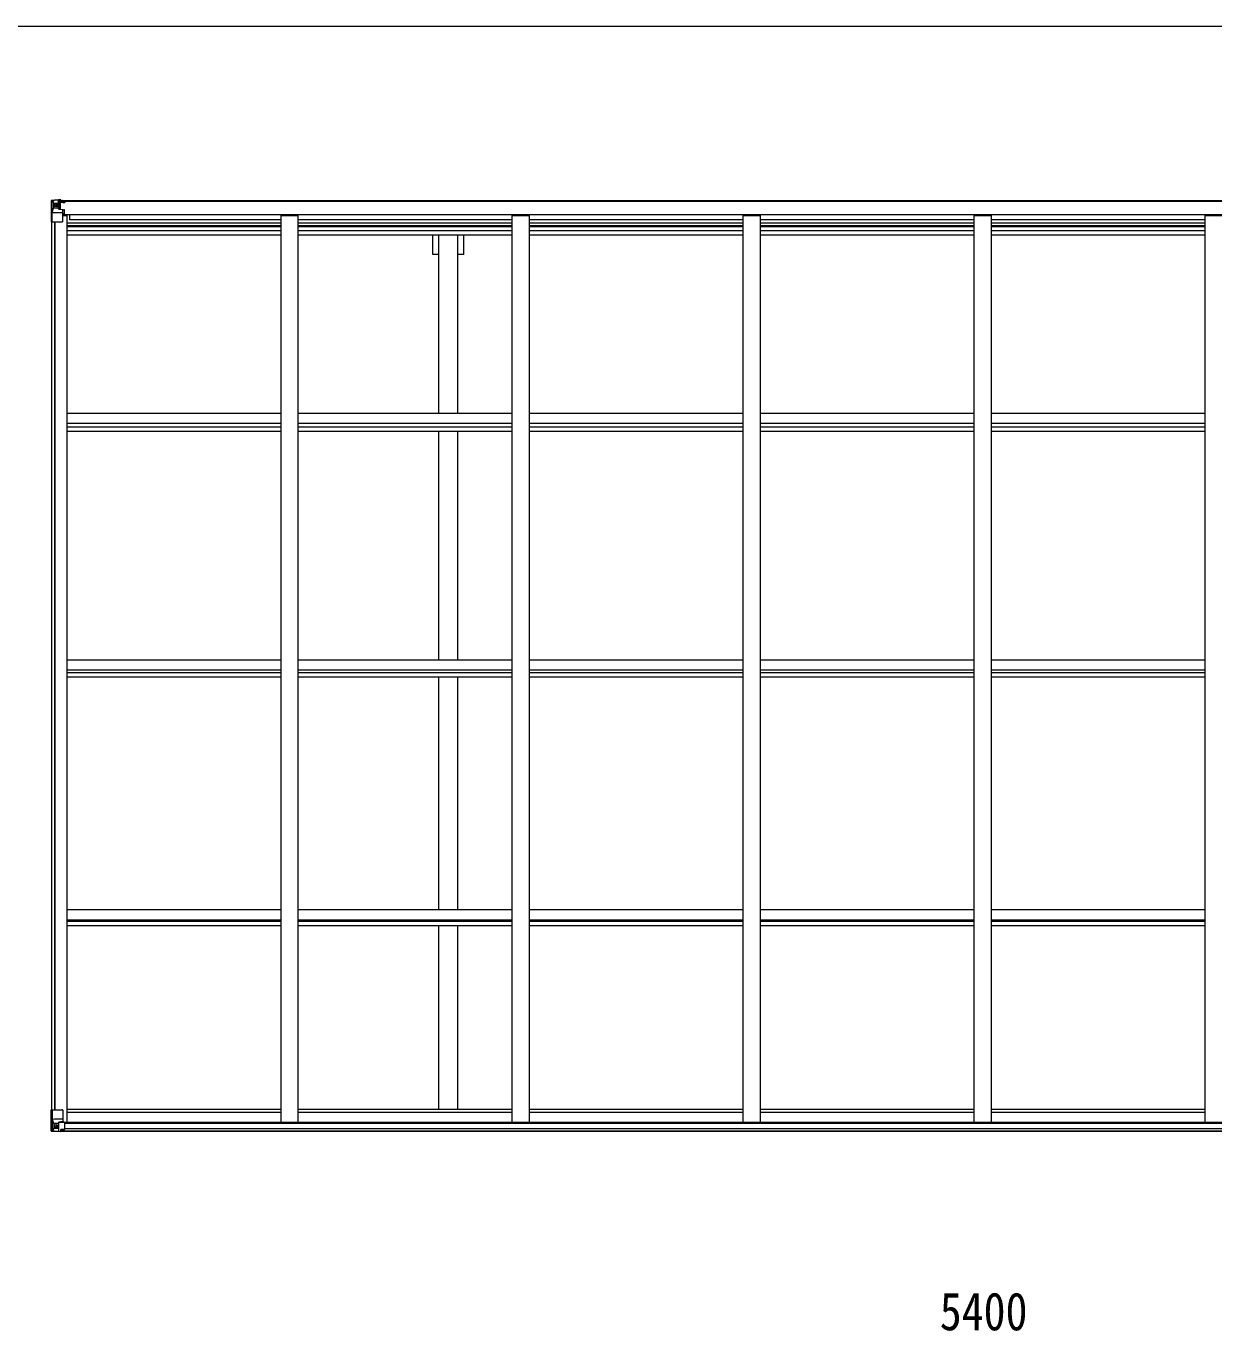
# Model space of a CAD drawing. Units: millimetres at full size, sheet at 1:25; details may follow other scales. Extents: x -6988 to 7066, y -4877 to 4823.
# Drawn here: x -300 to 3144, y 1039 to 4823 of the extents above; entities that cross this region are included whole.
import ezdxf
from ezdxf.enums import TextEntityAlignment as Align

# ---------------------------------------------------------------- set-up
doc = ezdxf.new("R2010")
doc.units = ezdxf.units.MM
doc.header["$LTSCALE"] = 25
for name, color, linetype, lineweight in [('0-1_本体', 4, 'Continuous', 9), ('0-2_部品', 7, 'Continuous', 9), ('0-A_寸法', 6, 'Continuous', 9), ('F-0_240', 7, 'Continuous', 9)]:
    doc.layers.add(name, color=color, linetype=linetype, lineweight=lineweight)
doc.styles.add('ＭＳ ゴシック', font='')
doc.styles.get('ＭＳ ゴシック').set_extended_font_data('MS Gothic')

msp = doc.modelspace()

# ---------------------------------------------------------------- linework, layer by layer
at = {"layer": '0-1_本体'}
for p, q in [((5152.63, 4316.31), (-204.37, 4316.31)), ((5152.64, 4314.25), (-204.37, 4314.25)), ((-173.37, 4260.97), (-173.37, 4276.05)), ((-173.37, 4276.05), (5121.63, 4276.05)), ((-225.87, 1680.45), (-225.87, 4255.54)), ((-216.87, 1680.45), (-216.87, 4255.54)), ((-216.17, 1680.45), (-216.17, 4255.54)), ((-193.87, 4274.02), (-180.87, 4274.02)), ((-180.87, 1644.1), (-180.87, 4274.02)), ((439.13, 4251.61), (-180.87, 4251.61)), ((-180.87, 4244.54), (439.13, 4244.54)), ((439.13, 4240.75), (-180.87, 4240.75)), ((439.13, 4260.97), (-173.37, 4260.97)), ((439.13, 4274.02), (489.13, 4274.02)), ((439.13, 1644.1), (439.13, 4274.02)), ((489.13, 1644.1), (489.13, 4274.02)), ((1109.13, 4260.97), (489.13, 4260.97)), ((1109.13, 4251.61), (489.13, 4251.61)), ((489.13, 4244.54), (1109.13, 4244.54)), ((1109.13, 4240.75), (489.13, 4240.75)), ((1109.13, 4274.02), (1159.13, 4274.02)), ((1109.13, 1644.1), (1109.13, 4274.02)), ((1159.13, 1644.1), (1159.13, 4274.02)), ((1779.13, 4260.97), (1159.13, 4260.97)), ((1779.13, 4251.61), (1159.13, 4251.61)), ((1159.13, 4244.54), (1779.13, 4244.54)), ((1779.13, 4240.75), (1159.13, 4240.75)), ((1779.13, 4274.02), (1829.13, 4274.02)), ((1779.13, 1644.1), (1779.13, 4274.02)), ((1829.13, 1644.1), (1829.13, 4274.02)), ((2449.13, 4260.97), (1829.13, 4260.97)), ((2449.13, 4251.61), (1829.13, 4251.61)), ((1829.13, 4244.54), (2449.13, 4244.54)), ((2449.13, 4240.75), (1829.13, 4240.75)), ((2449.13, 4274.02), (2499.13, 4274.02)), ((2449.13, 1644.1), (2449.13, 4274.02)), ((2499.13, 1644.1), (2499.13, 4274.02)), ((3119.13, 4260.97), (2499.13, 4260.97)), ((3119.13, 4251.61), (2499.13, 4251.61)), ((2499.13, 4244.54), (3119.13, 4244.54)), ((3119.13, 4240.75), (2499.13, 4240.75)), ((3119.13, 4274.02), (3169.13, 4274.02)), ((3119.13, 1644.1), (3119.13, 4274.02)), ((439.13, 4229.41), (-180.87, 4229.41)), ((439.13, 4216.58), (-180.87, 4216.58)), ((1109.13, 4229.41), (489.13, 4229.41)), ((1109.13, 4216.58), (489.13, 4216.58)), ((896.63, 3699.01), (896.63, 4216.58)), ((951.63, 3699.01), (951.63, 4216.58)), ((969.33, 4160.31), (969.33, 4216.58)), ((1779.13, 4229.41), (1159.13, 4229.41)), ((1779.13, 4216.58), (1159.13, 4216.58)), ((2449.13, 4229.41), (1829.13, 4229.41)), ((2449.13, 4216.58), (1829.13, 4216.58)), ((3119.13, 4229.41), (2499.13, 4229.41)), ((3119.13, 4216.58), (2499.13, 4216.58)), ((969.33, 4160.31), (951.63, 4160.31)), ((439.13, 3699.01), (-180.87, 3699.01)), ((1109.13, 3699.01), (489.13, 3699.01)), ((1779.13, 3699.01), (1159.13, 3699.01)), ((2449.13, 3699.01), (1829.13, 3699.01)), ((3119.13, 3699.01), (2499.13, 3699.01)), ((439.13, 3670.05), (-180.87, 3670.05)), ((439.13, 3659.89), (-180.87, 3659.89)), ((439.13, 3647.06), (-180.87, 3647.06)), ((1109.13, 3670.05), (489.13, 3670.05)), ((1109.13, 3659.89), (489.13, 3659.89)), ((1109.13, 3647.06), (489.13, 3647.06)), ((896.63, 2984.23), (896.63, 3647.06)), ((951.63, 2984.23), (951.63, 3647.06)), ((1779.13, 3670.05), (1159.13, 3670.05)), ((1779.13, 3659.89), (1159.13, 3659.89)), ((1779.13, 3647.06), (1159.13, 3647.06)), ((2449.13, 3670.05), (1829.13, 3670.05)), ((2449.13, 3659.89), (1829.13, 3659.89)), ((2449.13, 3647.06), (1829.13, 3647.06)), ((3119.13, 3670.05), (2499.13, 3670.05)), ((3119.13, 3659.89), (2499.13, 3659.89)), ((3119.13, 3647.06), (2499.13, 3647.06)), ((439.13, 2984.23), (-180.87, 2984.23)), ((439.13, 2954.79), (-180.87, 2954.79)), ((1109.13, 2984.23), (489.13, 2984.23)), ((1109.13, 2954.79), (489.13, 2954.79)), ((1779.13, 2984.23), (1159.13, 2984.23)), ((1779.13, 2954.79), (1159.13, 2954.79)), ((2449.13, 2984.23), (1829.13, 2984.23)), ((2449.13, 2954.79), (1829.13, 2954.79)), ((3119.13, 2984.23), (2499.13, 2984.23)), ((3119.13, 2954.79), (2499.13, 2954.79)), ((439.13, 2947.64), (-180.87, 2947.64)), ((439.13, 2934.69), (-180.87, 2934.69)), ((1109.13, 2947.64), (489.13, 2947.64)), ((1109.13, 2934.69), (489.13, 2934.69)), ((896.63, 2260.32), (896.63, 2934.69)), ((951.63, 2260.32), (951.63, 2934.69)), ((1779.13, 2947.64), (1159.13, 2947.64)), ((1779.13, 2934.69), (1159.13, 2934.69)), ((2449.13, 2947.64), (1829.13, 2947.64)), ((2449.13, 2934.69), (1829.13, 2934.69)), ((3119.13, 2947.64), (2499.13, 2947.64)), ((3119.13, 2934.69), (2499.13, 2934.69)), ((439.13, 2260.32), (-180.87, 2260.32)), ((1109.13, 2260.32), (489.13, 2260.32)), ((1779.13, 2260.32), (1159.13, 2260.32)), ((2449.13, 2260.32), (1829.13, 2260.32)), ((3119.13, 2260.32), (2499.13, 2260.32)), ((439.13, 2230.56), (-180.87, 2230.56)), ((439.13, 2226.27), (-180.87, 2226.27)), ((439.13, 2213.25), (-180.87, 2213.25)), ((1109.13, 2230.56), (489.13, 2230.56)), ((1109.13, 2226.27), (489.13, 2226.27)), ((1109.13, 2213.25), (489.13, 2213.25)), ((896.63, 1681.33), (896.63, 2213.25)), ((951.63, 1681.33), (951.63, 2213.25)), ((1779.13, 2230.56), (1159.13, 2230.56)), ((1779.13, 2226.27), (1159.13, 2226.27)), ((1779.13, 2213.25), (1159.13, 2213.25)), ((2449.13, 2230.56), (1829.13, 2230.56)), ((2449.13, 2226.27), (1829.13, 2226.27)), ((2449.13, 2213.25), (1829.13, 2213.25)), ((3119.13, 2230.56), (2499.13, 2230.56)), ((3119.13, 2226.27), (2499.13, 2226.27)), ((3119.13, 2213.25), (2499.13, 2213.25)), ((439.13, 1672.21), (-181.45, 1672.21)), ((439.13, 1681.33), (-181.18, 1681.33)), ((1109.13, 1681.33), (489.13, 1681.33)), ((1109.13, 1672.21), (489.13, 1672.21)), ((1779.13, 1681.33), (1159.13, 1681.33)), ((1779.13, 1672.21), (1159.13, 1672.21)), ((2449.13, 1681.33), (1829.13, 1681.33)), ((2449.13, 1672.21), (1829.13, 1672.21)), ((3119.13, 1681.33), (2499.13, 1681.33)), ((3119.13, 1672.21), (2499.13, 1672.21)), ((-189.91, 1644.1), (5138.17, 1644.1)), ((-189.37, 1641.74), (5137.63, 1641.74)), ((-199.37, 1619.6), (5147.63, 1619.6)), ((-199.37, 1618.65), (5147.63, 1618.65)), ((-189.37, 1626.09), (5137.63, 1626.09))]:
    msp.add_line(p, q, dxfattribs=at)
msp.add_lwpolyline([(896.63, 4160.31), (878.93, 4160.31), (878.93, 4216.58)], dxfattribs=at)
at = {"layer": '0-2_部品'}
for p, q in [((-227.87, 4316.25), (-227.87, 4316.21)), ((-226.93, 4317.25), (-226.93, 4317.25)), ((-226.93, 4317.21), (-226.93, 4317.25)), ((-217.96, 4317.64), (-225.88, 4317.17)), ((-225.02, 4316.2), (-225.03, 4316.13)), ((-225.03, 4255.54), (-225.03, 4316.13)), ((-221.06, 4312.75), (-223.79, 4316.42)), ((-205.87, 4318.43), (-217.87, 4317.65)), ((-199.37, 4318.94), (-205.87, 4318.54)), ((-205.87, 4292.45), (-205.87, 4318.54)), ((-205.87, 4317.66), (-199.37, 4318.06)), ((-199.37, 4317.13), (-204.37, 4317.04)), ((-203.87, 4313.5), (-203.87, 4311.55)), ((-195.87, 4313.5), (-203.87, 4313.5)), ((-195.87, 4313.48), (-203.87, 4313.48)), ((-199.37, 4318.06), (-199.37, 4318.94)), ((-199.37, 4317.54), (-199.37, 4318.06)), ((-199.37, 4317.54), (-199.37, 4317.13)), ((-199.37, 4317.13), (-199.37, 4316.31)), ((-194.37, 4316.74), (-194.37, 4316.31)), ((-194.07, 4316.74), (-194.37, 4316.74)), ((-194.07, 4316.74), (-192.38, 4316.31)), ((-188.87, 4314.25), (-188.87, 4313.24)), ((-187.87, 4313.24), (-187.87, 4314.25)), ((-224.48, 4282.42), (-220.34, 4294.51)), ((-224.48, 4282.42), (-217.87, 4282.21)), ((-220.2, 4309.25), (-217.87, 4309.3)), ((-220.2, 4295.77), (-220.2, 4309.25)), ((-217.87, 4295.74), (-220.2, 4295.77)), ((-217.87, 4309.3), (-205.87, 4309.3)), ((-217.87, 4295.74), (-205.87, 4295.74)), ((-217.87, 4295.74), (-217.87, 4295.74)), ((-217.87, 4282.21), (-193.87, 4282.21)), ((-212.39, 4302.1), (-212.39, 4301.14)), ((-206.87, 4309.3), (-205.87, 4309.3)), ((-204.37, 4312.84), (-205.87, 4312.84)), ((-204.37, 4309.3), (-205.87, 4309.3)), ((-204.37, 4295.74), (-205.87, 4295.74)), ((-205.04, 4292.19), (-194.7, 4290.53)), ((-205.04, 4291.55), (-205.04, 4292.19)), ((-194.7, 4289.9), (-205.04, 4291.55)), ((-203.87, 4312.48), (-204.37, 4312.48)), ((-200.37, 4307.55), (-204.37, 4307.55)), ((-200.37, 4299.34), (-204.37, 4299.34)), ((-204.26, 4311.18), (-200.37, 4311.18)), ((-193.87, 4311.63), (-203.87, 4311.55)), ((-203.87, 4311.38), (-203.87, 4311.55)), ((-203.87, 4311.55), (-203.87, 4311.55)), ((-200.37, 4291.44), (-200.37, 4311.41)), ((-194.7, 4290.53), (-194.7, 4289.9)), ((-194.42, 4290.46), (-190.37, 4290.42)), ((-193.87, 4313.24), (-188.87, 4313.24)), ((-193.87, 4311.63), (-193.87, 4313.24)), ((-193.87, 4256.54), (-193.87, 4289.64)), ((-189.37, 4278.54), (-193.87, 4278.54)), ((-189.37, 4290.41), (-190.37, 4290.42)), ((-190.37, 4288.69), (-189.37, 4288.69)), ((-189.37, 4275.23), (-189.37, 4290.41)), ((-188.87, 4313.24), (-187.87, 4313.24)), ((-187.87, 4313.24), (-187.87, 4311.68)), ((-187.87, 4311.56), (-187.87, 4311.68)), ((-225.03, 4255.54), (-194.87, 4255.54)), ((-173.37, 4275.23), (-193.87, 4275.23)), ((-227.87, 1680.45), (-194.87, 1680.45)), ((-227.87, 1619.74), (-227.87, 1680.45)), ((-225.03, 1680.45), (-225.03, 1619.86)), ((-193.87, 1679.45), (-193.87, 1646.35)), ((-224.48, 1653.57), (-217.87, 1653.78)), ((-224.48, 1653.57), (-220.34, 1641.48)), ((-217.87, 1640.25), (-220.2, 1640.22)), ((-220.2, 1640.22), (-220.2, 1626.74)), ((-217.87, 1653.78), (-193.87, 1653.78)), ((-217.87, 1640.25), (-217.87, 1640.25)), ((-205.87, 1640.25), (-217.87, 1640.25)), ((-213.35, 1633.89), (-213.35, 1634.85)), ((-205.87, 1644.23), (-199.37, 1644.23)), ((-205.87, 1644.23), (-205.87, 1617.45)), ((-194.69, 1646.09), (-205.04, 1644.44)), ((-205.04, 1644.44), (-205.04, 1644.23)), ((-202.35, 1644.23), (-194.69, 1645.46)), ((-199.37, 1644.23), (-190.37, 1644.2)), ((-194.69, 1645.46), (-194.69, 1646.09)), ((-189.37, 1643.29), (-189.37, 1623.14)), ((-226.93, 1618.78), (-226.93, 1618.74)), ((-217.96, 1618.35), (-225.88, 1618.82)), ((-225.02, 1619.79), (-225.03, 1619.86)), ((-221.06, 1623.24), (-223.79, 1619.57)), ((-220.2, 1626.74), (-217.87, 1626.69)), ((-217.87, 1626.69), (-205.87, 1626.69)), ((-205.87, 1617.56), (-217.87, 1618.34)), ((-199.37, 1617.05), (-199.37, 1622.99)), ((-190.37, 1622.42), (-199.37, 1622.37))]:
    msp.add_line(p, q, dxfattribs=at)
for points in [[(-227.87, 4316.21), (-227.87, 4255.54), (-225.03, 4255.54)], [(-226.93, 4317.25), (-217.87, 4317.81), (-205.87, 4318.54)], [(-199.37, 4317.54), (-204.37, 4317.54), (-204.37, 4292.08)], [(-203.87, 4312.48), (-195.87, 4312.48), (-195.87, 4314.25)], [(-214.31, 4303.06), (-215.27, 4303.06), (-215.27, 4304.02), (-214.31, 4304.02)], [(-213.35, 4304.98), (-213.35, 4305.94), (-212.39, 4305.94), (-212.39, 4304.98)], [(-212.39, 4301.14), (-213.35, 4301.14), (-213.35, 4302.1)], [(-211.43, 4304.02), (-210.47, 4304.02), (-210.47, 4303.06), (-211.43, 4303.06)], [(-188.87, 4311.51), (-203.87, 4311.38), (-203.87, 4311.38)], [(-193.87, 4311.63), (-193.87, 4311.62), (-187.87, 4311.68)], [(-190.37, 4290.42), (-190.37, 4288.69), (-193.87, 4288.67)], [(-214.31, 1631.97), (-215.27, 1631.97), (-215.27, 1632.93), (-214.31, 1632.93)], [(-213.35, 1634.85), (-212.39, 1634.85), (-212.39, 1633.89)], [(-212.39, 1631.01), (-212.39, 1630.05), (-213.35, 1630.05), (-213.35, 1631.01)], [(-211.43, 1632.93), (-210.47, 1632.93), (-210.47, 1631.97), (-211.43, 1631.97)], [(-226.93, 1618.74), (-217.87, 1618.18), (-199.37, 1617.05)], [(-189.37, 1623.14), (-189.38, 1623.03), (-199.37, 1622.99)]]:
    msp.add_lwpolyline(points, dxfattribs=at)
for centre in [(-212.87, 4303.54), (-212.87, 1632.45)]:
    msp.add_circle(centre, 5.3, dxfattribs=at)
for centre, radius, start, end in [((-226.87, 4316.26), 1, 93.50017, 180.00079), ((-226.87, 4316.25), 0.999, 93.4424, 179.95083), ((-226.87, 4316.21), 0.999, 93.4424, 179.95083), ((-225.72, 4329.86), 12.7, 269.24466, 275.10311), ((-223.74, 4316.25), 1.28, 131.17831, 182.45895), ((-203.87, 4314), 0.5, 179.99802, 269.99691), ((-203.87, 4313.98), 0.5, 180.00109, 270.00109), ((-214.31, 4304.98), 0.96, 270, 0), ((-214.31, 4302.1), 0.96, 0, 90), ((-211.43, 4304.98), 0.96, 180, 270), ((-211.43, 4302.1), 0.96, 90, 180), ((-204.93, 4293.12), 0.937, 182.32209, 263.26766), ((-204.93, 4292.48), 0.937, 182.32209, 263.26766), ((-203.87, 4311.05), 0.5, 90.52895, 180.04464), ((-203.86, 4310.87), 0.513, 91.88028, 181.04707), ((-194.8, 4289.6), 0.937, 2.32209, 83.26766), ((-194.8, 4288.97), 0.937, 2.32209, 83.26766), ((-188.73, 4319.2), 7.69, 268.96999, 276.43426), ((-194.87, 4256.54), 1, 270, 0), ((-194.87, 1679.45), 1, 0, 90), ((-214.31, 1633.89), 0.96, 270, 0), ((-214.31, 1631.01), 0.96, 0, 90), ((-211.43, 1633.89), 0.96, 180, 270), ((-211.43, 1631.01), 0.96, 90, 180), ((-204.93, 1643.51), 0.937, 96.73234, 129.06602), ((-194.8, 1647.02), 0.937, 276.73234, 357.67791), ((-194.8, 1646.39), 0.937, 276.73234, 357.67791), ((-226.87, 1619.78), 0.999, 180.04917, 266.5576), ((-226.87, 1619.74), 0.999, 180.04917, 266.5576), ((-226.87, 1619.73), 1, 179.99921, 266.49983), ((-225.72, 1606.13), 12.7, 84.89689, 90.75534), ((-223.74, 1619.74), 1.28, 177.54105, 228.82169)]:
    msp.add_arc(centre, radius, start, end, dxfattribs=at)
for centre, major_axis, ratio, start_param, end_param in [((-25.93, 4329.57), (201, 12.36), 0.060933, 3.1373463, 3.1378449), ((-224.93, 4317.33), (2, 0.12), 0.060933, 3.1378449, 4.2119296), ((-224.74, 4314.24), (-0.02, 3), 0.466854, 5.5234897, 6.1575023), ((-223.76, 4284.77), (0.85, 2.32), 0.403757, 2.3087461, 3.2744049), ((-223.07, 4309.16), (0.03, 5), 0.573921, 4.7320603, 5.5159136), ((-221.61, 4295.79), (0, 3), 0.468246, 4.2703918, 4.7058971), ((-299.62, 4309.3), (81.75, 0), 0.061163, 0, 0.0007725), ((-223.76, 1651.22), (0.85, -2.32), 0.403757, 3.0087805, 3.9744392), ((-221.61, 1640.2), (0, -3), 0.468246, 1.5772882, 2.0127935), ((-190.37, 1643.29), (1, -0.021), 0.906239, 0.0187047, 1.589501), ((-224.93, 1618.66), (2, -0.12), 0.060933, 2.0712557, 3.1453404), ((-25.93, 1606.42), (201, -12.36), 0.060933, 3.1453404, 3.145839), ((-224.74, 1621.75), (-0.02, -3), 0.466854, 0.125683, 0.7596956), ((-223.07, 1626.83), (0.03, -5), 0.573921, 0.7672717, 1.551125), ((-299.62, 1626.69), (81.75, 0), 0.061163, 6.2824128, 6.2831853), ((-190.37, 1623.13), (1, 0.012), 0.707053, 4.7036637, 6.124411)]:
    msp.add_ellipse(centre, major_axis=major_axis, ratio=ratio, start_param=start_param, end_param=end_param, dxfattribs=at)
at = {"layer": 'F-0_240', "color": 5}
msp.add_line((-6987.88, 4822.79), (6712.12, 4822.79), dxfattribs=at)

# ---------------------------------------------------------------- texts
at = {"layer": '0-A_寸法', "color": 7, "style": 'ＭＳ ゴシック', "width": 0.85}
msp.add_text('5400', height=110, dxfattribs=at).set_placement((2349.13, 1007.89), align=Align.BOTTOM_LEFT)

doc.saveas('drawing.dxf')
